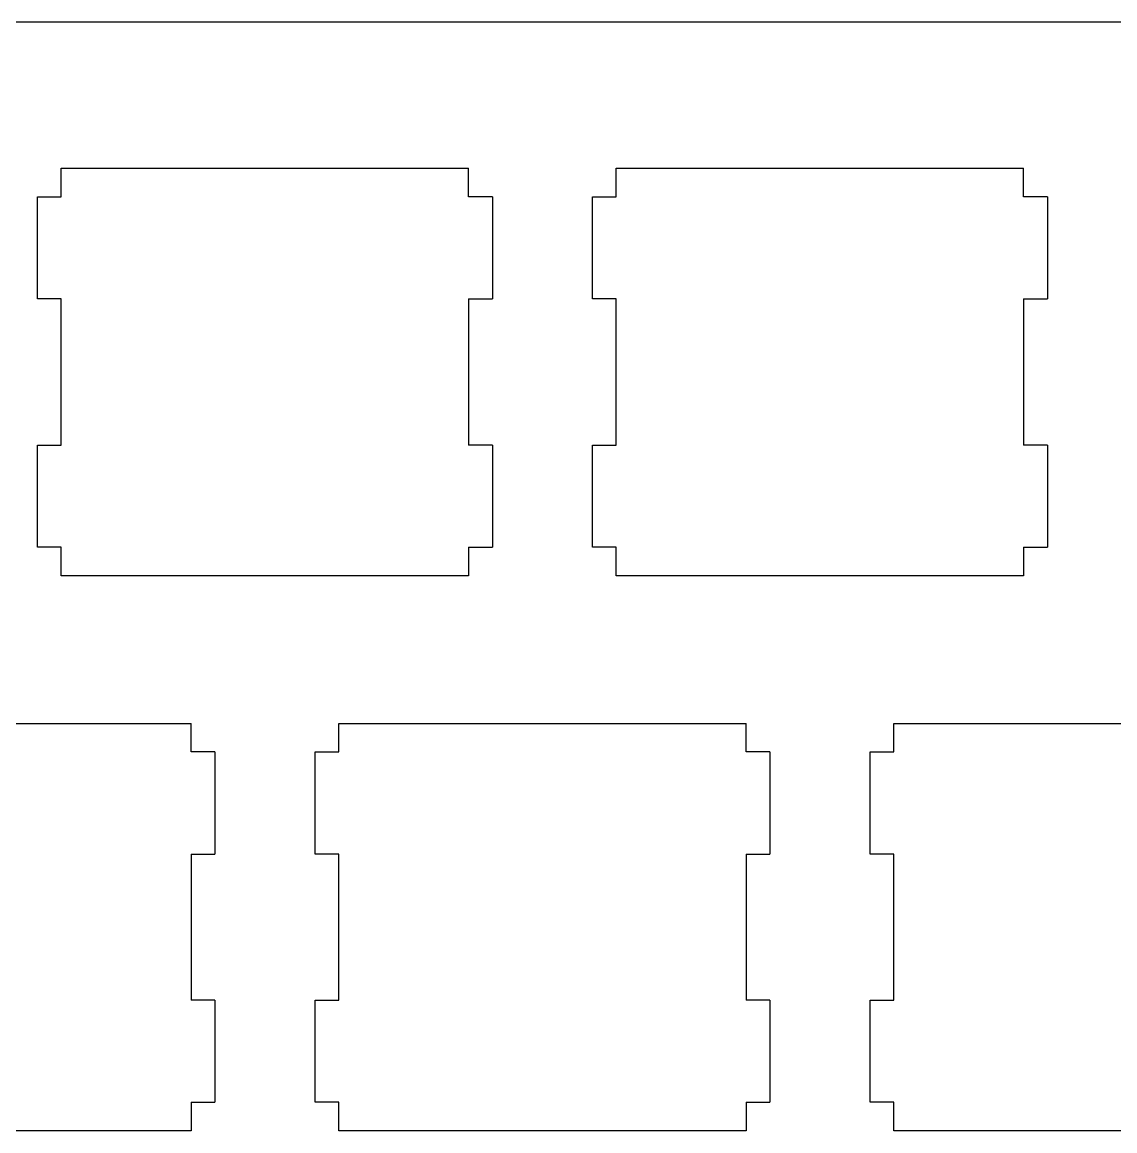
# Model space of a CAD drawing. Extents: x 14 to 304, y 9 to 109.
# Drawn here: x 74.79 to 112.19, y 71.37 to 109.31 of the extents above; entities that cross this region are included whole.
import ezdxf

# ---------------------------------------------------------------- set-up
doc = ezdxf.new("R2010")
doc.units = 0
doc.layers.add('LAYER_1', color=7, linetype='CONTINUOUS')

msp = doc.modelspace()

# ---------------------------------------------------------------- linework, layer by layer
at = {"layer": 'LAYER_1', "linetype": 'BYBLOCK'}
msp.add_line((300.07, 109.313), (39.626, 109.31), dxfattribs=at)
for points in [[(76.127, 104.313, 0), (76.197, 104.313, 0), (76.401, 104.313, 0), (76.726, 104.313, 0), (77.16, 104.313, 0), (77.69, 104.313, 0), (78.306, 104.313, 0), (78.994, 104.313, 0), (79.742, 104.313, 0), (80.539, 104.313, 0), (81.372, 104.313, 0), (82.23, 104.313, 0), (83.099, 104.313, 0), (83.969, 104.313, 0), (84.826, 104.313, 0), (85.659, 104.313, 0), (86.456, 104.313, 0), (87.205, 104.313, 0), (87.893, 104.313, 0), (88.508, 104.313, 0), (89.039, 104.313, 0), (89.473, 104.313, 0), (89.797, 104.313, 0), (90.001, 104.313, 0), (90.072, 104.313, 0)], [(76.127, 103.334, 0), (76.127, 103.339, 0), (76.127, 103.353, 0), (76.127, 103.376, 0), (76.127, 103.406, 0), (76.127, 103.444, 0), (76.127, 103.487, 0), (76.127, 103.535, 0), (76.127, 103.588, 0), (76.127, 103.644, 0), (76.127, 103.702, 0), (76.127, 103.762, 0), (76.127, 103.823, 0), (76.127, 103.884, 0), (76.127, 103.944, 0), (76.127, 104.003, 0), (76.127, 104.059, 0), (76.127, 104.111, 0), (76.127, 104.16, 0), (76.127, 104.203, 0), (76.127, 104.24, 0), (76.127, 104.271, 0), (76.127, 104.293, 0), (76.127, 104.308, 0), (76.127, 104.313, 0)], [(90.072, 103.334, 0), (90.072, 103.339, 0), (90.072, 103.353, 0), (90.072, 103.376, 0), (90.072, 103.406, 0), (90.072, 103.444, 0), (90.072, 103.487, 0), (90.072, 103.535, 0), (90.072, 103.588, 0), (90.072, 103.644, 0), (90.072, 103.702, 0), (90.072, 103.762, 0), (90.072, 103.823, 0), (90.072, 103.884, 0), (90.072, 103.944, 0), (90.072, 104.003, 0), (90.072, 104.059, 0), (90.072, 104.111, 0), (90.072, 104.16, 0), (90.072, 104.203, 0), (90.072, 104.24, 0), (90.072, 104.271, 0), (90.072, 104.293, 0), (90.072, 104.308, 0), (90.072, 104.313, 0)], [(95.127, 104.313, 0), (95.197, 104.313, 0), (95.401, 104.313, 0), (95.726, 104.313, 0), (96.16, 104.313, 0), (96.69, 104.313, 0), (97.306, 104.313, 0), (97.994, 104.313, 0), (98.742, 104.313, 0), (99.539, 104.313, 0), (100.372, 104.313, 0), (101.23, 104.313, 0), (102.099, 104.313, 0), (102.969, 104.313, 0), (103.826, 104.313, 0), (104.659, 104.313, 0), (105.456, 104.313, 0), (106.205, 104.313, 0), (106.893, 104.313, 0), (107.508, 104.313, 0), (108.039, 104.313, 0), (108.473, 104.313, 0), (108.797, 104.313, 0), (109.001, 104.313, 0), (109.072, 104.313, 0)], [(95.127, 103.334, 0), (95.127, 103.339, 0), (95.127, 103.353, 0), (95.127, 103.376, 0), (95.127, 103.406, 0), (95.127, 103.444, 0), (95.127, 103.487, 0), (95.127, 103.535, 0), (95.127, 103.588, 0), (95.127, 103.644, 0), (95.127, 103.702, 0), (95.127, 103.762, 0), (95.127, 103.823, 0), (95.127, 103.884, 0), (95.127, 103.944, 0), (95.127, 104.003, 0), (95.127, 104.059, 0), (95.127, 104.111, 0), (95.127, 104.16, 0), (95.127, 104.203, 0), (95.127, 104.24, 0), (95.127, 104.271, 0), (95.127, 104.293, 0), (95.127, 104.308, 0), (95.127, 104.313, 0)], [(109.072, 103.334, 0), (109.072, 103.339, 0), (109.072, 103.353, 0), (109.072, 103.376, 0), (109.072, 103.406, 0), (109.072, 103.444, 0), (109.072, 103.487, 0), (109.072, 103.535, 0), (109.072, 103.588, 0), (109.072, 103.644, 0), (109.072, 103.702, 0), (109.072, 103.762, 0), (109.072, 103.823, 0), (109.072, 103.884, 0), (109.072, 103.944, 0), (109.072, 104.003, 0), (109.072, 104.059, 0), (109.072, 104.111, 0), (109.072, 104.16, 0), (109.072, 104.203, 0), (109.072, 104.24, 0), (109.072, 104.271, 0), (109.072, 104.293, 0), (109.072, 104.308, 0), (109.072, 104.313, 0)], [(75.315, 99.84, 0), (75.315, 99.858, 0), (75.315, 99.909, 0), (75.315, 99.99, 0), (75.315, 100.099, 0), (75.315, 100.232, 0), (75.315, 100.386, 0), (75.315, 100.558, 0), (75.315, 100.746, 0), (75.315, 100.946, 0), (75.315, 101.154, 0), (75.315, 101.369, 0), (75.315, 101.587, 0), (75.315, 101.805, 0), (75.315, 102.02, 0), (75.315, 102.228, 0), (75.315, 102.428, 0), (75.315, 102.616, 0), (75.315, 102.788, 0), (75.315, 102.942, 0), (75.315, 103.075, 0), (75.315, 103.184, 0), (75.315, 103.265, 0), (75.315, 103.316, 0), (75.315, 103.334, 0)], [(75.315, 103.334, 0), (75.319, 103.334, 0), (75.331, 103.334, 0), (75.35, 103.334, 0), (75.375, 103.334, 0), (75.406, 103.334, 0), (75.442, 103.334, 0), (75.482, 103.334, 0), (75.526, 103.334, 0), (75.572, 103.334, 0), (75.62, 103.334, 0), (75.67, 103.334, 0), (75.721, 103.334, 0), (75.772, 103.334, 0), (75.821, 103.334, 0), (75.87, 103.334, 0), (75.916, 103.334, 0), (75.96, 103.334, 0), (76, 103.334, 0), (76.036, 103.334, 0), (76.067, 103.334, 0), (76.092, 103.334, 0), (76.111, 103.334, 0), (76.123, 103.334, 0), (76.127, 103.334, 0)], [(90.883, 103.334, 0), (90.879, 103.334, 0), (90.867, 103.334, 0), (90.848, 103.334, 0), (90.823, 103.334, 0), (90.792, 103.334, 0), (90.756, 103.334, 0), (90.716, 103.334, 0), (90.673, 103.334, 0), (90.626, 103.334, 0), (90.578, 103.334, 0), (90.528, 103.334, 0), (90.477, 103.334, 0), (90.427, 103.334, 0), (90.377, 103.334, 0), (90.328, 103.334, 0), (90.282, 103.334, 0), (90.239, 103.334, 0), (90.199, 103.334, 0), (90.163, 103.334, 0), (90.132, 103.334, 0), (90.107, 103.334, 0), (90.088, 103.334, 0), (90.076, 103.334, 0), (90.072, 103.334, 0)], [(90.883, 103.334, 0), (90.883, 103.316, 0), (90.883, 103.265, 0), (90.883, 103.184, 0), (90.883, 103.075, 0), (90.883, 102.942, 0), (90.883, 102.788, 0), (90.883, 102.616, 0), (90.883, 102.428, 0), (90.883, 102.228, 0), (90.883, 102.02, 0), (90.883, 101.805, 0), (90.883, 101.587, 0), (90.883, 101.369, 0), (90.883, 101.154, 0), (90.883, 100.946, 0), (90.883, 100.746, 0), (90.883, 100.558, 0), (90.883, 100.386, 0), (90.883, 100.232, 0), (90.883, 100.099, 0), (90.883, 99.99, 0), (90.883, 99.909, 0), (90.883, 99.858, 0), (90.883, 99.84, 0)], [(94.315, 99.84, 0), (94.315, 99.858, 0), (94.315, 99.909, 0), (94.315, 99.99, 0), (94.315, 100.099, 0), (94.315, 100.232, 0), (94.315, 100.386, 0), (94.315, 100.558, 0), (94.315, 100.746, 0), (94.315, 100.946, 0), (94.315, 101.154, 0), (94.315, 101.369, 0), (94.315, 101.587, 0), (94.315, 101.805, 0), (94.315, 102.02, 0), (94.315, 102.228, 0), (94.315, 102.428, 0), (94.315, 102.616, 0), (94.315, 102.788, 0), (94.315, 102.942, 0), (94.315, 103.075, 0), (94.315, 103.184, 0), (94.315, 103.265, 0), (94.315, 103.316, 0), (94.315, 103.334, 0)], [(94.315, 103.334, 0), (94.319, 103.334, 0), (94.331, 103.334, 0), (94.35, 103.334, 0), (94.375, 103.334, 0), (94.406, 103.334, 0), (94.442, 103.334, 0), (94.482, 103.334, 0), (94.526, 103.334, 0), (94.572, 103.334, 0), (94.62, 103.334, 0), (94.67, 103.334, 0), (94.721, 103.334, 0), (94.772, 103.334, 0), (94.821, 103.334, 0), (94.87, 103.334, 0), (94.916, 103.334, 0), (94.96, 103.334, 0), (95, 103.334, 0), (95.036, 103.334, 0), (95.067, 103.334, 0), (95.092, 103.334, 0), (95.111, 103.334, 0), (95.123, 103.334, 0), (95.127, 103.334, 0)], [(109.883, 103.334, 0), (109.879, 103.334, 0), (109.867, 103.334, 0), (109.848, 103.334, 0), (109.823, 103.334, 0), (109.792, 103.334, 0), (109.756, 103.334, 0), (109.716, 103.334, 0), (109.673, 103.334, 0), (109.626, 103.334, 0), (109.578, 103.334, 0), (109.528, 103.334, 0), (109.477, 103.334, 0), (109.427, 103.334, 0), (109.377, 103.334, 0), (109.328, 103.334, 0), (109.282, 103.334, 0), (109.239, 103.334, 0), (109.199, 103.334, 0), (109.163, 103.334, 0), (109.132, 103.334, 0), (109.107, 103.334, 0), (109.088, 103.334, 0), (109.076, 103.334, 0), (109.072, 103.334, 0)], [(109.883, 103.334, 0), (109.883, 103.316, 0), (109.883, 103.265, 0), (109.883, 103.184, 0), (109.883, 103.075, 0), (109.883, 102.942, 0), (109.883, 102.788, 0), (109.883, 102.616, 0), (109.883, 102.428, 0), (109.883, 102.228, 0), (109.883, 102.02, 0), (109.883, 101.805, 0), (109.883, 101.587, 0), (109.883, 101.369, 0), (109.883, 101.154, 0), (109.883, 100.946, 0), (109.883, 100.746, 0), (109.883, 100.558, 0), (109.883, 100.386, 0), (109.883, 100.232, 0), (109.883, 100.099, 0), (109.883, 99.99, 0), (109.883, 99.909, 0), (109.883, 99.858, 0), (109.883, 99.84, 0)], [(76.127, 99.84, 0), (76.123, 99.84, 0), (76.111, 99.84, 0), (76.092, 99.84, 0), (76.067, 99.84, 0), (76.036, 99.84, 0), (76, 99.84, 0), (75.96, 99.84, 0), (75.916, 99.84, 0), (75.87, 99.84, 0), (75.821, 99.84, 0), (75.772, 99.84, 0), (75.721, 99.84, 0), (75.67, 99.84, 0), (75.62, 99.84, 0), (75.572, 99.84, 0), (75.526, 99.84, 0), (75.482, 99.84, 0), (75.442, 99.84, 0), (75.406, 99.84, 0), (75.375, 99.84, 0), (75.35, 99.84, 0), (75.331, 99.84, 0), (75.319, 99.84, 0), (75.315, 99.84, 0)], [(76.127, 94.84, 0), (76.127, 94.865, 0), (76.127, 94.938, 0), (76.127, 95.055, 0), (76.127, 95.21, 0), (76.127, 95.401, 0), (76.127, 95.621, 0), (76.127, 95.868, 0), (76.127, 96.136, 0), (76.127, 96.422, 0), (76.127, 96.721, 0), (76.127, 97.028, 0), (76.127, 97.34, 0), (76.127, 97.652, 0), (76.127, 97.959, 0), (76.127, 98.258, 0), (76.127, 98.544, 0), (76.127, 98.812, 0), (76.127, 99.059, 0), (76.127, 99.279, 0), (76.127, 99.47, 0), (76.127, 99.625, 0), (76.127, 99.742, 0), (76.127, 99.815, 0), (76.127, 99.84, 0)], [(90.072, 99.84, 0), (90.072, 99.815, 0), (90.072, 99.742, 0), (90.072, 99.625, 0), (90.072, 99.47, 0), (90.072, 99.279, 0), (90.072, 99.059, 0), (90.072, 98.812, 0), (90.072, 98.544, 0), (90.072, 98.258, 0), (90.072, 97.959, 0), (90.072, 97.652, 0), (90.072, 97.34, 0), (90.072, 97.028, 0), (90.072, 96.721, 0), (90.072, 96.422, 0), (90.072, 96.136, 0), (90.072, 95.868, 0), (90.072, 95.621, 0), (90.072, 95.401, 0), (90.072, 95.21, 0), (90.072, 95.055, 0), (90.072, 94.938, 0), (90.072, 94.865, 0), (90.072, 94.84, 0)], [(90.072, 99.84, 0), (90.076, 99.84, 0), (90.088, 99.84, 0), (90.107, 99.84, 0), (90.132, 99.84, 0), (90.163, 99.84, 0), (90.199, 99.84, 0), (90.239, 99.84, 0), (90.282, 99.84, 0), (90.328, 99.84, 0), (90.377, 99.84, 0), (90.427, 99.84, 0), (90.477, 99.84, 0), (90.528, 99.84, 0), (90.578, 99.84, 0), (90.626, 99.84, 0), (90.673, 99.84, 0), (90.716, 99.84, 0), (90.756, 99.84, 0), (90.792, 99.84, 0), (90.823, 99.84, 0), (90.848, 99.84, 0), (90.867, 99.84, 0), (90.879, 99.84, 0), (90.883, 99.84, 0)], [(95.127, 99.84, 0), (95.123, 99.84, 0), (95.111, 99.84, 0), (95.092, 99.84, 0), (95.067, 99.84, 0), (95.036, 99.84, 0), (95, 99.84, 0), (94.96, 99.84, 0), (94.916, 99.84, 0), (94.87, 99.84, 0), (94.821, 99.84, 0), (94.772, 99.84, 0), (94.721, 99.84, 0), (94.67, 99.84, 0), (94.62, 99.84, 0), (94.572, 99.84, 0), (94.526, 99.84, 0), (94.482, 99.84, 0), (94.442, 99.84, 0), (94.406, 99.84, 0), (94.375, 99.84, 0), (94.35, 99.84, 0), (94.331, 99.84, 0), (94.319, 99.84, 0), (94.315, 99.84, 0)], [(95.127, 94.84, 0), (95.127, 94.865, 0), (95.127, 94.938, 0), (95.127, 95.055, 0), (95.127, 95.21, 0), (95.127, 95.401, 0), (95.127, 95.621, 0), (95.127, 95.868, 0), (95.127, 96.136, 0), (95.127, 96.422, 0), (95.127, 96.721, 0), (95.127, 97.028, 0), (95.127, 97.34, 0), (95.127, 97.652, 0), (95.127, 97.959, 0), (95.127, 98.258, 0), (95.127, 98.544, 0), (95.127, 98.812, 0), (95.127, 99.059, 0), (95.127, 99.279, 0), (95.127, 99.47, 0), (95.127, 99.625, 0), (95.127, 99.742, 0), (95.127, 99.815, 0), (95.127, 99.84, 0)], [(109.072, 99.84, 0), (109.072, 99.815, 0), (109.072, 99.742, 0), (109.072, 99.625, 0), (109.072, 99.47, 0), (109.072, 99.279, 0), (109.072, 99.059, 0), (109.072, 98.812, 0), (109.072, 98.544, 0), (109.072, 98.258, 0), (109.072, 97.959, 0), (109.072, 97.652, 0), (109.072, 97.34, 0), (109.072, 97.028, 0), (109.072, 96.721, 0), (109.072, 96.422, 0), (109.072, 96.136, 0), (109.072, 95.868, 0), (109.072, 95.621, 0), (109.072, 95.401, 0), (109.072, 95.21, 0), (109.072, 95.055, 0), (109.072, 94.938, 0), (109.072, 94.865, 0), (109.072, 94.84, 0)], [(109.072, 99.84, 0), (109.076, 99.84, 0), (109.088, 99.84, 0), (109.107, 99.84, 0), (109.132, 99.84, 0), (109.163, 99.84, 0), (109.199, 99.84, 0), (109.239, 99.84, 0), (109.282, 99.84, 0), (109.328, 99.84, 0), (109.377, 99.84, 0), (109.427, 99.84, 0), (109.477, 99.84, 0), (109.528, 99.84, 0), (109.578, 99.84, 0), (109.626, 99.84, 0), (109.673, 99.84, 0), (109.716, 99.84, 0), (109.756, 99.84, 0), (109.792, 99.84, 0), (109.823, 99.84, 0), (109.848, 99.84, 0), (109.867, 99.84, 0), (109.879, 99.84, 0), (109.883, 99.84, 0)], [(75.315, 91.346, 0), (75.315, 91.364, 0), (75.315, 91.415, 0), (75.315, 91.496, 0), (75.315, 91.605, 0), (75.315, 91.738, 0), (75.315, 91.892, 0), (75.315, 92.064, 0), (75.315, 92.252, 0), (75.315, 92.452, 0), (75.315, 92.66, 0), (75.315, 92.875, 0), (75.315, 93.093, 0), (75.315, 93.311, 0), (75.315, 93.526, 0), (75.315, 93.735, 0), (75.315, 93.934, 0), (75.315, 94.122, 0), (75.315, 94.294, 0), (75.315, 94.448, 0), (75.315, 94.581, 0), (75.315, 94.69, 0), (75.315, 94.771, 0), (75.315, 94.822, 0), (75.315, 94.84, 0)], [(75.315, 94.84, 0), (75.319, 94.84, 0), (75.331, 94.84, 0), (75.35, 94.84, 0), (75.375, 94.84, 0), (75.406, 94.84, 0), (75.442, 94.84, 0), (75.482, 94.84, 0), (75.526, 94.84, 0), (75.572, 94.84, 0), (75.62, 94.84, 0), (75.67, 94.84, 0), (75.721, 94.84, 0), (75.772, 94.84, 0), (75.821, 94.84, 0), (75.87, 94.84, 0), (75.916, 94.84, 0), (75.96, 94.84, 0), (76, 94.84, 0), (76.036, 94.84, 0), (76.067, 94.84, 0), (76.092, 94.84, 0), (76.111, 94.84, 0), (76.123, 94.84, 0), (76.127, 94.84, 0)], [(90.883, 94.84, 0), (90.879, 94.84, 0), (90.867, 94.84, 0), (90.848, 94.84, 0), (90.823, 94.84, 0), (90.792, 94.84, 0), (90.756, 94.84, 0), (90.716, 94.84, 0), (90.673, 94.84, 0), (90.626, 94.84, 0), (90.578, 94.84, 0), (90.528, 94.84, 0), (90.477, 94.84, 0), (90.427, 94.84, 0), (90.377, 94.84, 0), (90.328, 94.84, 0), (90.282, 94.84, 0), (90.239, 94.84, 0), (90.199, 94.84, 0), (90.163, 94.84, 0), (90.132, 94.84, 0), (90.107, 94.84, 0), (90.088, 94.84, 0), (90.076, 94.84, 0), (90.072, 94.84, 0)], [(90.883, 94.84, 0), (90.883, 94.822, 0), (90.883, 94.771, 0), (90.883, 94.69, 0), (90.883, 94.581, 0), (90.883, 94.448, 0), (90.883, 94.294, 0), (90.883, 94.122, 0), (90.883, 93.934, 0), (90.883, 93.735, 0), (90.883, 93.526, 0), (90.883, 93.311, 0), (90.883, 93.093, 0), (90.883, 92.875, 0), (90.883, 92.66, 0), (90.883, 92.452, 0), (90.883, 92.252, 0), (90.883, 92.064, 0), (90.883, 91.892, 0), (90.883, 91.738, 0), (90.883, 91.605, 0), (90.883, 91.496, 0), (90.883, 91.415, 0), (90.883, 91.364, 0), (90.883, 91.346, 0)], [(94.315, 91.346, 0), (94.315, 91.364, 0), (94.315, 91.415, 0), (94.315, 91.496, 0), (94.315, 91.605, 0), (94.315, 91.738, 0), (94.315, 91.892, 0), (94.315, 92.064, 0), (94.315, 92.252, 0), (94.315, 92.452, 0), (94.315, 92.66, 0), (94.315, 92.875, 0), (94.315, 93.093, 0), (94.315, 93.311, 0), (94.315, 93.526, 0), (94.315, 93.735, 0), (94.315, 93.934, 0), (94.315, 94.122, 0), (94.315, 94.294, 0), (94.315, 94.448, 0), (94.315, 94.581, 0), (94.315, 94.69, 0), (94.315, 94.771, 0), (94.315, 94.822, 0), (94.315, 94.84, 0)], [(94.315, 94.84, 0), (94.319, 94.84, 0), (94.331, 94.84, 0), (94.35, 94.84, 0), (94.375, 94.84, 0), (94.406, 94.84, 0), (94.442, 94.84, 0), (94.482, 94.84, 0), (94.526, 94.84, 0), (94.572, 94.84, 0), (94.62, 94.84, 0), (94.67, 94.84, 0), (94.721, 94.84, 0), (94.772, 94.84, 0), (94.821, 94.84, 0), (94.87, 94.84, 0), (94.916, 94.84, 0), (94.96, 94.84, 0), (95, 94.84, 0), (95.036, 94.84, 0), (95.067, 94.84, 0), (95.092, 94.84, 0), (95.111, 94.84, 0), (95.123, 94.84, 0), (95.127, 94.84, 0)], [(109.883, 94.84, 0), (109.879, 94.84, 0), (109.867, 94.84, 0), (109.848, 94.84, 0), (109.823, 94.84, 0), (109.792, 94.84, 0), (109.756, 94.84, 0), (109.716, 94.84, 0), (109.673, 94.84, 0), (109.626, 94.84, 0), (109.578, 94.84, 0), (109.528, 94.84, 0), (109.477, 94.84, 0), (109.427, 94.84, 0), (109.377, 94.84, 0), (109.328, 94.84, 0), (109.282, 94.84, 0), (109.239, 94.84, 0), (109.199, 94.84, 0), (109.163, 94.84, 0), (109.132, 94.84, 0), (109.107, 94.84, 0), (109.088, 94.84, 0), (109.076, 94.84, 0), (109.072, 94.84, 0)], [(109.883, 94.84, 0), (109.883, 94.822, 0), (109.883, 94.771, 0), (109.883, 94.69, 0), (109.883, 94.581, 0), (109.883, 94.448, 0), (109.883, 94.294, 0), (109.883, 94.122, 0), (109.883, 93.934, 0), (109.883, 93.735, 0), (109.883, 93.526, 0), (109.883, 93.311, 0), (109.883, 93.093, 0), (109.883, 92.875, 0), (109.883, 92.66, 0), (109.883, 92.452, 0), (109.883, 92.252, 0), (109.883, 92.064, 0), (109.883, 91.892, 0), (109.883, 91.738, 0), (109.883, 91.605, 0), (109.883, 91.496, 0), (109.883, 91.415, 0), (109.883, 91.364, 0), (109.883, 91.346, 0)], [(76.127, 91.346, 0), (76.123, 91.346, 0), (76.111, 91.346, 0), (76.092, 91.346, 0), (76.067, 91.346, 0), (76.036, 91.346, 0), (76, 91.346, 0), (75.96, 91.346, 0), (75.916, 91.346, 0), (75.87, 91.346, 0), (75.821, 91.346, 0), (75.772, 91.346, 0), (75.721, 91.346, 0), (75.67, 91.346, 0), (75.62, 91.346, 0), (75.572, 91.346, 0), (75.526, 91.346, 0), (75.482, 91.346, 0), (75.442, 91.346, 0), (75.406, 91.346, 0), (75.375, 91.346, 0), (75.35, 91.346, 0), (75.331, 91.346, 0), (75.319, 91.346, 0), (75.315, 91.346, 0)], [(76.127, 90.367, 0), (76.127, 90.372, 0), (76.127, 90.387, 0), (76.127, 90.409, 0), (76.127, 90.44, 0), (76.127, 90.477, 0), (76.127, 90.52, 0), (76.127, 90.569, 0), (76.127, 90.621, 0), (76.127, 90.677, 0), (76.127, 90.736, 0), (76.127, 90.796, 0), (76.127, 90.857, 0), (76.127, 90.918, 0), (76.127, 90.978, 0), (76.127, 91.036, 0), (76.127, 91.092, 0), (76.127, 91.145, 0), (76.127, 91.193, 0), (76.127, 91.236, 0), (76.127, 91.274, 0), (76.127, 91.304, 0), (76.127, 91.327, 0), (76.127, 91.341, 0), (76.127, 91.346, 0)], [(90.072, 91.346, 0), (90.076, 91.346, 0), (90.088, 91.346, 0), (90.107, 91.346, 0), (90.132, 91.346, 0), (90.163, 91.346, 0), (90.199, 91.346, 0), (90.239, 91.346, 0), (90.282, 91.346, 0), (90.328, 91.346, 0), (90.377, 91.346, 0), (90.427, 91.346, 0), (90.477, 91.346, 0), (90.528, 91.346, 0), (90.578, 91.346, 0), (90.626, 91.346, 0), (90.673, 91.346, 0), (90.716, 91.346, 0), (90.756, 91.346, 0), (90.792, 91.346, 0), (90.823, 91.346, 0), (90.848, 91.346, 0), (90.867, 91.346, 0), (90.879, 91.346, 0), (90.883, 91.346, 0)], [(90.072, 91.346, 0), (90.072, 91.341, 0), (90.072, 91.327, 0), (90.072, 91.304, 0), (90.072, 91.274, 0), (90.072, 91.236, 0), (90.072, 91.193, 0), (90.072, 91.145, 0), (90.072, 91.092, 0), (90.072, 91.036, 0), (90.072, 90.978, 0), (90.072, 90.918, 0), (90.072, 90.857, 0), (90.072, 90.796, 0), (90.072, 90.736, 0), (90.072, 90.677, 0), (90.072, 90.621, 0), (90.072, 90.569, 0), (90.072, 90.52, 0), (90.072, 90.477, 0), (90.072, 90.44, 0), (90.072, 90.409, 0), (90.072, 90.387, 0), (90.072, 90.372, 0), (90.072, 90.367, 0)], [(95.127, 91.346, 0), (95.123, 91.346, 0), (95.111, 91.346, 0), (95.092, 91.346, 0), (95.067, 91.346, 0), (95.036, 91.346, 0), (95, 91.346, 0), (94.96, 91.346, 0), (94.916, 91.346, 0), (94.87, 91.346, 0), (94.821, 91.346, 0), (94.772, 91.346, 0), (94.721, 91.346, 0), (94.67, 91.346, 0), (94.62, 91.346, 0), (94.572, 91.346, 0), (94.526, 91.346, 0), (94.482, 91.346, 0), (94.442, 91.346, 0), (94.406, 91.346, 0), (94.375, 91.346, 0), (94.35, 91.346, 0), (94.331, 91.346, 0), (94.319, 91.346, 0), (94.315, 91.346, 0)], [(95.127, 90.367, 0), (95.127, 90.372, 0), (95.127, 90.387, 0), (95.127, 90.409, 0), (95.127, 90.44, 0), (95.127, 90.477, 0), (95.127, 90.52, 0), (95.127, 90.569, 0), (95.127, 90.621, 0), (95.127, 90.677, 0), (95.127, 90.736, 0), (95.127, 90.796, 0), (95.127, 90.857, 0), (95.127, 90.918, 0), (95.127, 90.978, 0), (95.127, 91.036, 0), (95.127, 91.092, 0), (95.127, 91.145, 0), (95.127, 91.193, 0), (95.127, 91.236, 0), (95.127, 91.274, 0), (95.127, 91.304, 0), (95.127, 91.327, 0), (95.127, 91.341, 0), (95.127, 91.346, 0)], [(109.072, 91.346, 0), (109.076, 91.346, 0), (109.088, 91.346, 0), (109.107, 91.346, 0), (109.132, 91.346, 0), (109.163, 91.346, 0), (109.199, 91.346, 0), (109.239, 91.346, 0), (109.282, 91.346, 0), (109.328, 91.346, 0), (109.377, 91.346, 0), (109.427, 91.346, 0), (109.477, 91.346, 0), (109.528, 91.346, 0), (109.578, 91.346, 0), (109.626, 91.346, 0), (109.673, 91.346, 0), (109.716, 91.346, 0), (109.756, 91.346, 0), (109.792, 91.346, 0), (109.823, 91.346, 0), (109.848, 91.346, 0), (109.867, 91.346, 0), (109.879, 91.346, 0), (109.883, 91.346, 0)], [(109.072, 91.346, 0), (109.072, 91.341, 0), (109.072, 91.327, 0), (109.072, 91.304, 0), (109.072, 91.274, 0), (109.072, 91.236, 0), (109.072, 91.193, 0), (109.072, 91.145, 0), (109.072, 91.092, 0), (109.072, 91.036, 0), (109.072, 90.978, 0), (109.072, 90.918, 0), (109.072, 90.857, 0), (109.072, 90.796, 0), (109.072, 90.736, 0), (109.072, 90.677, 0), (109.072, 90.621, 0), (109.072, 90.569, 0), (109.072, 90.52, 0), (109.072, 90.477, 0), (109.072, 90.44, 0), (109.072, 90.409, 0), (109.072, 90.387, 0), (109.072, 90.372, 0), (109.072, 90.367, 0)], [(90.072, 90.367, 0), (90.001, 90.367, 0), (89.797, 90.367, 0), (89.473, 90.367, 0), (89.039, 90.367, 0), (88.508, 90.367, 0), (87.893, 90.367, 0), (87.205, 90.367, 0), (86.456, 90.367, 0), (85.659, 90.367, 0), (84.826, 90.367, 0), (83.969, 90.367, 0), (83.099, 90.367, 0), (82.23, 90.367, 0), (81.372, 90.367, 0), (80.539, 90.367, 0), (79.742, 90.367, 0), (78.994, 90.367, 0), (78.306, 90.367, 0), (77.69, 90.367, 0), (77.16, 90.367, 0), (76.726, 90.367, 0), (76.401, 90.367, 0), (76.197, 90.367, 0), (76.127, 90.367, 0)], [(109.072, 90.367, 0), (109.001, 90.367, 0), (108.797, 90.367, 0), (108.473, 90.367, 0), (108.039, 90.367, 0), (107.508, 90.367, 0), (106.893, 90.367, 0), (106.205, 90.367, 0), (105.456, 90.367, 0), (104.659, 90.367, 0), (103.826, 90.367, 0), (102.969, 90.367, 0), (102.099, 90.367, 0), (101.23, 90.367, 0), (100.372, 90.367, 0), (99.539, 90.367, 0), (98.742, 90.367, 0), (97.994, 90.367, 0), (97.306, 90.367, 0), (96.69, 90.367, 0), (96.16, 90.367, 0), (95.726, 90.367, 0), (95.401, 90.367, 0), (95.197, 90.367, 0), (95.127, 90.367, 0)], [(74.469, 85.313, 0), (75.326, 85.313, 0), (76.159, 85.313, 0), (76.956, 85.313, 0), (77.705, 85.313, 0), (78.393, 85.313, 0), (79.008, 85.313, 0), (79.539, 85.313, 0), (79.973, 85.313, 0), (80.297, 85.313, 0), (80.501, 85.313, 0), (80.572, 85.313, 0)], [(80.572, 84.334, 0), (80.572, 84.339, 0), (80.572, 84.353, 0), (80.572, 84.376, 0), (80.572, 84.406, 0), (80.572, 84.444, 0), (80.572, 84.487, 0), (80.572, 84.535, 0), (80.572, 84.588, 0), (80.572, 84.644, 0), (80.572, 84.702, 0), (80.572, 84.762, 0), (80.572, 84.823, 0), (80.572, 84.884, 0), (80.572, 84.944, 0), (80.572, 85.003, 0), (80.572, 85.059, 0), (80.572, 85.111, 0), (80.572, 85.16, 0), (80.572, 85.203, 0), (80.572, 85.24, 0), (80.572, 85.271, 0), (80.572, 85.293, 0), (80.572, 85.308, 0), (80.572, 85.313, 0)], [(85.627, 85.313, 0), (85.697, 85.313, 0), (85.901, 85.313, 0), (86.226, 85.313, 0), (86.66, 85.313, 0), (87.19, 85.313, 0), (87.806, 85.313, 0), (88.494, 85.313, 0), (89.242, 85.313, 0), (90.039, 85.313, 0), (90.872, 85.313, 0), (91.73, 85.313, 0), (92.599, 85.313, 0), (93.469, 85.313, 0), (94.326, 85.313, 0), (95.159, 85.313, 0), (95.956, 85.313, 0), (96.705, 85.313, 0), (97.393, 85.313, 0), (98.008, 85.313, 0), (98.539, 85.313, 0), (98.973, 85.313, 0), (99.297, 85.313, 0), (99.501, 85.313, 0), (99.572, 85.313, 0)], [(85.627, 84.334, 0), (85.627, 84.339, 0), (85.627, 84.353, 0), (85.627, 84.376, 0), (85.627, 84.406, 0), (85.627, 84.444, 0), (85.627, 84.487, 0), (85.627, 84.535, 0), (85.627, 84.588, 0), (85.627, 84.644, 0), (85.627, 84.702, 0), (85.627, 84.762, 0), (85.627, 84.823, 0), (85.627, 84.884, 0), (85.627, 84.944, 0), (85.627, 85.003, 0), (85.627, 85.059, 0), (85.627, 85.111, 0), (85.627, 85.16, 0), (85.627, 85.203, 0), (85.627, 85.24, 0), (85.627, 85.271, 0), (85.627, 85.293, 0), (85.627, 85.308, 0), (85.627, 85.313, 0)], [(99.572, 84.334, 0), (99.572, 84.339, 0), (99.572, 84.353, 0), (99.572, 84.376, 0), (99.572, 84.406, 0), (99.572, 84.444, 0), (99.572, 84.487, 0), (99.572, 84.535, 0), (99.572, 84.588, 0), (99.572, 84.644, 0), (99.572, 84.702, 0), (99.572, 84.762, 0), (99.572, 84.823, 0), (99.572, 84.884, 0), (99.572, 84.944, 0), (99.572, 85.003, 0), (99.572, 85.059, 0), (99.572, 85.111, 0), (99.572, 85.16, 0), (99.572, 85.203, 0), (99.572, 85.24, 0), (99.572, 85.271, 0), (99.572, 85.293, 0), (99.572, 85.308, 0), (99.572, 85.313, 0)], [(104.627, 85.313, 0), (104.697, 85.313, 0), (104.901, 85.313, 0), (105.226, 85.313, 0), (105.66, 85.313, 0), (106.19, 85.313, 0), (106.806, 85.313, 0), (107.494, 85.313, 0), (108.242, 85.313, 0), (109.039, 85.313, 0), (109.872, 85.313, 0), (110.73, 85.313, 0), (111.599, 85.313, 0), (112.469, 85.313, 0)], [(104.627, 84.334, 0), (104.627, 84.339, 0), (104.627, 84.353, 0), (104.627, 84.376, 0), (104.627, 84.406, 0), (104.627, 84.444, 0), (104.627, 84.487, 0), (104.627, 84.535, 0), (104.627, 84.588, 0), (104.627, 84.644, 0), (104.627, 84.702, 0), (104.627, 84.762, 0), (104.627, 84.823, 0), (104.627, 84.884, 0), (104.627, 84.944, 0), (104.627, 85.003, 0), (104.627, 85.059, 0), (104.627, 85.111, 0), (104.627, 85.16, 0), (104.627, 85.203, 0), (104.627, 85.24, 0), (104.627, 85.271, 0), (104.627, 85.293, 0), (104.627, 85.308, 0), (104.627, 85.313, 0)], [(81.383, 84.334, 0), (81.379, 84.334, 0), (81.367, 84.334, 0), (81.348, 84.334, 0), (81.323, 84.334, 0), (81.292, 84.334, 0), (81.256, 84.334, 0), (81.216, 84.334, 0), (81.173, 84.334, 0), (81.126, 84.334, 0), (81.078, 84.334, 0), (81.028, 84.334, 0), (80.977, 84.334, 0), (80.927, 84.334, 0), (80.877, 84.334, 0), (80.828, 84.334, 0), (80.782, 84.334, 0), (80.739, 84.334, 0), (80.699, 84.334, 0), (80.663, 84.334, 0), (80.632, 84.334, 0), (80.607, 84.334, 0), (80.588, 84.334, 0), (80.576, 84.334, 0), (80.572, 84.334, 0)], [(81.383, 84.334, 0), (81.383, 84.316, 0), (81.383, 84.265, 0), (81.383, 84.184, 0), (81.383, 84.075, 0), (81.383, 83.942, 0), (81.383, 83.788, 0), (81.383, 83.616, 0), (81.383, 83.428, 0), (81.383, 83.228, 0), (81.383, 83.02, 0), (81.383, 82.805, 0), (81.383, 82.587, 0), (81.383, 82.369, 0), (81.383, 82.154, 0), (81.383, 81.946, 0), (81.383, 81.746, 0), (81.383, 81.558, 0), (81.383, 81.386, 0), (81.383, 81.232, 0), (81.383, 81.099, 0), (81.383, 80.99, 0), (81.383, 80.909, 0), (81.383, 80.858, 0), (81.383, 80.84, 0)], [(84.815, 80.84, 0), (84.815, 80.858, 0), (84.815, 80.909, 0), (84.815, 80.99, 0), (84.815, 81.099, 0), (84.815, 81.232, 0), (84.815, 81.386, 0), (84.815, 81.558, 0), (84.815, 81.746, 0), (84.815, 81.946, 0), (84.815, 82.154, 0), (84.815, 82.369, 0), (84.815, 82.587, 0), (84.815, 82.805, 0), (84.815, 83.02, 0), (84.815, 83.228, 0), (84.815, 83.428, 0), (84.815, 83.616, 0), (84.815, 83.788, 0), (84.815, 83.942, 0), (84.815, 84.075, 0), (84.815, 84.184, 0), (84.815, 84.265, 0), (84.815, 84.316, 0), (84.815, 84.334, 0)], [(84.815, 84.334, 0), (84.819, 84.334, 0), (84.831, 84.334, 0), (84.85, 84.334, 0), (84.875, 84.334, 0), (84.906, 84.334, 0), (84.942, 84.334, 0), (84.982, 84.334, 0), (85.026, 84.334, 0), (85.072, 84.334, 0), (85.12, 84.334, 0), (85.17, 84.334, 0), (85.221, 84.334, 0), (85.272, 84.334, 0), (85.321, 84.334, 0), (85.37, 84.334, 0), (85.416, 84.334, 0), (85.46, 84.334, 0), (85.5, 84.334, 0), (85.536, 84.334, 0), (85.567, 84.334, 0), (85.592, 84.334, 0), (85.611, 84.334, 0), (85.623, 84.334, 0), (85.627, 84.334, 0)], [(100.383, 84.334, 0), (100.379, 84.334, 0), (100.367, 84.334, 0), (100.348, 84.334, 0), (100.323, 84.334, 0), (100.292, 84.334, 0), (100.256, 84.334, 0), (100.216, 84.334, 0), (100.173, 84.334, 0), (100.126, 84.334, 0), (100.078, 84.334, 0), (100.028, 84.334, 0), (99.977, 84.334, 0), (99.927, 84.334, 0), (99.877, 84.334, 0), (99.828, 84.334, 0), (99.782, 84.334, 0), (99.739, 84.334, 0), (99.699, 84.334, 0), (99.663, 84.334, 0), (99.632, 84.334, 0), (99.607, 84.334, 0), (99.588, 84.334, 0), (99.576, 84.334, 0), (99.572, 84.334, 0)], [(100.383, 84.334, 0), (100.383, 84.316, 0), (100.383, 84.265, 0), (100.383, 84.184, 0), (100.383, 84.075, 0), (100.383, 83.942, 0), (100.383, 83.788, 0), (100.383, 83.616, 0), (100.383, 83.428, 0), (100.383, 83.228, 0), (100.383, 83.02, 0), (100.383, 82.805, 0), (100.383, 82.587, 0), (100.383, 82.369, 0), (100.383, 82.154, 0), (100.383, 81.946, 0), (100.383, 81.746, 0), (100.383, 81.558, 0), (100.383, 81.386, 0), (100.383, 81.232, 0), (100.383, 81.099, 0), (100.383, 80.99, 0), (100.383, 80.909, 0), (100.383, 80.858, 0), (100.383, 80.84, 0)], [(103.815, 80.84, 0), (103.815, 80.858, 0), (103.815, 80.909, 0), (103.815, 80.99, 0), (103.815, 81.099, 0), (103.815, 81.232, 0), (103.815, 81.386, 0), (103.815, 81.558, 0), (103.815, 81.746, 0), (103.815, 81.946, 0), (103.815, 82.154, 0), (103.815, 82.369, 0), (103.815, 82.587, 0), (103.815, 82.805, 0), (103.815, 83.02, 0), (103.815, 83.228, 0), (103.815, 83.428, 0), (103.815, 83.616, 0), (103.815, 83.788, 0), (103.815, 83.942, 0), (103.815, 84.075, 0), (103.815, 84.184, 0), (103.815, 84.265, 0), (103.815, 84.316, 0), (103.815, 84.334, 0)], [(103.815, 84.334, 0), (103.819, 84.334, 0), (103.831, 84.334, 0), (103.85, 84.334, 0), (103.875, 84.334, 0), (103.906, 84.334, 0), (103.942, 84.334, 0), (103.982, 84.334, 0), (104.026, 84.334, 0), (104.072, 84.334, 0), (104.12, 84.334, 0), (104.17, 84.334, 0), (104.221, 84.334, 0), (104.272, 84.334, 0), (104.321, 84.334, 0), (104.37, 84.334, 0), (104.416, 84.334, 0), (104.46, 84.334, 0), (104.5, 84.334, 0), (104.536, 84.334, 0), (104.567, 84.334, 0), (104.592, 84.334, 0), (104.611, 84.334, 0), (104.623, 84.334, 0), (104.627, 84.334, 0)], [(80.572, 80.84, 0), (80.572, 80.815, 0), (80.572, 80.742, 0), (80.572, 80.625, 0), (80.572, 80.47, 0), (80.572, 80.279, 0), (80.572, 80.059, 0), (80.572, 79.812, 0), (80.572, 79.544, 0), (80.572, 79.258, 0), (80.572, 78.959, 0), (80.572, 78.652, 0), (80.572, 78.34, 0), (80.572, 78.028, 0), (80.572, 77.721, 0), (80.572, 77.422, 0), (80.572, 77.136, 0), (80.572, 76.868, 0), (80.572, 76.621, 0), (80.572, 76.401, 0), (80.572, 76.21, 0), (80.572, 76.055, 0), (80.572, 75.938, 0), (80.572, 75.865, 0), (80.572, 75.84, 0)], [(80.572, 80.84, 0), (80.576, 80.84, 0), (80.588, 80.84, 0), (80.607, 80.84, 0), (80.632, 80.84, 0), (80.663, 80.84, 0), (80.699, 80.84, 0), (80.739, 80.84, 0), (80.782, 80.84, 0), (80.828, 80.84, 0), (80.877, 80.84, 0), (80.927, 80.84, 0), (80.977, 80.84, 0), (81.028, 80.84, 0), (81.078, 80.84, 0), (81.126, 80.84, 0), (81.173, 80.84, 0), (81.216, 80.84, 0), (81.256, 80.84, 0), (81.292, 80.84, 0), (81.323, 80.84, 0), (81.348, 80.84, 0), (81.367, 80.84, 0), (81.379, 80.84, 0), (81.383, 80.84, 0)], [(85.627, 80.84, 0), (85.623, 80.84, 0), (85.611, 80.84, 0), (85.592, 80.84, 0), (85.567, 80.84, 0), (85.536, 80.84, 0), (85.5, 80.84, 0), (85.46, 80.84, 0), (85.416, 80.84, 0), (85.37, 80.84, 0), (85.321, 80.84, 0), (85.272, 80.84, 0), (85.221, 80.84, 0), (85.17, 80.84, 0), (85.12, 80.84, 0), (85.072, 80.84, 0), (85.026, 80.84, 0), (84.982, 80.84, 0), (84.942, 80.84, 0), (84.906, 80.84, 0), (84.875, 80.84, 0), (84.85, 80.84, 0), (84.831, 80.84, 0), (84.819, 80.84, 0), (84.815, 80.84, 0)], [(85.627, 75.84, 0), (85.627, 75.865, 0), (85.627, 75.938, 0), (85.627, 76.055, 0), (85.627, 76.21, 0), (85.627, 76.401, 0), (85.627, 76.621, 0), (85.627, 76.868, 0), (85.627, 77.136, 0), (85.627, 77.422, 0), (85.627, 77.721, 0), (85.627, 78.028, 0), (85.627, 78.34, 0), (85.627, 78.652, 0), (85.627, 78.959, 0), (85.627, 79.258, 0), (85.627, 79.544, 0), (85.627, 79.812, 0), (85.627, 80.059, 0), (85.627, 80.279, 0), (85.627, 80.47, 0), (85.627, 80.625, 0), (85.627, 80.742, 0), (85.627, 80.815, 0), (85.627, 80.84, 0)], [(99.572, 80.84, 0), (99.572, 80.815, 0), (99.572, 80.742, 0), (99.572, 80.625, 0), (99.572, 80.47, 0), (99.572, 80.279, 0), (99.572, 80.059, 0), (99.572, 79.812, 0), (99.572, 79.544, 0), (99.572, 79.258, 0), (99.572, 78.959, 0), (99.572, 78.652, 0), (99.572, 78.34, 0), (99.572, 78.028, 0), (99.572, 77.721, 0), (99.572, 77.422, 0), (99.572, 77.136, 0), (99.572, 76.868, 0), (99.572, 76.621, 0), (99.572, 76.401, 0), (99.572, 76.21, 0), (99.572, 76.055, 0), (99.572, 75.938, 0), (99.572, 75.865, 0), (99.572, 75.84, 0)], [(99.572, 80.84, 0), (99.576, 80.84, 0), (99.588, 80.84, 0), (99.607, 80.84, 0), (99.632, 80.84, 0), (99.663, 80.84, 0), (99.699, 80.84, 0), (99.739, 80.84, 0), (99.782, 80.84, 0), (99.828, 80.84, 0), (99.877, 80.84, 0), (99.927, 80.84, 0), (99.977, 80.84, 0), (100.028, 80.84, 0), (100.078, 80.84, 0), (100.126, 80.84, 0), (100.173, 80.84, 0), (100.216, 80.84, 0), (100.256, 80.84, 0), (100.292, 80.84, 0), (100.323, 80.84, 0), (100.348, 80.84, 0), (100.367, 80.84, 0), (100.379, 80.84, 0), (100.383, 80.84, 0)], [(104.627, 80.84, 0), (104.623, 80.84, 0), (104.611, 80.84, 0), (104.592, 80.84, 0), (104.567, 80.84, 0), (104.536, 80.84, 0), (104.5, 80.84, 0), (104.46, 80.84, 0), (104.416, 80.84, 0), (104.37, 80.84, 0), (104.321, 80.84, 0), (104.272, 80.84, 0), (104.221, 80.84, 0), (104.17, 80.84, 0), (104.12, 80.84, 0), (104.072, 80.84, 0), (104.026, 80.84, 0), (103.982, 80.84, 0), (103.942, 80.84, 0), (103.906, 80.84, 0), (103.875, 80.84, 0), (103.85, 80.84, 0), (103.831, 80.84, 0), (103.819, 80.84, 0), (103.815, 80.84, 0)], [(104.627, 75.84, 0), (104.627, 75.865, 0), (104.627, 75.938, 0), (104.627, 76.055, 0), (104.627, 76.21, 0), (104.627, 76.401, 0), (104.627, 76.621, 0), (104.627, 76.868, 0), (104.627, 77.136, 0), (104.627, 77.422, 0), (104.627, 77.721, 0), (104.627, 78.028, 0), (104.627, 78.34, 0), (104.627, 78.652, 0), (104.627, 78.959, 0), (104.627, 79.258, 0), (104.627, 79.544, 0), (104.627, 79.812, 0), (104.627, 80.059, 0), (104.627, 80.279, 0), (104.627, 80.47, 0), (104.627, 80.625, 0), (104.627, 80.742, 0), (104.627, 80.815, 0), (104.627, 80.84, 0)], [(81.383, 75.84, 0), (81.379, 75.84, 0), (81.367, 75.84, 0), (81.348, 75.84, 0), (81.323, 75.84, 0), (81.292, 75.84, 0), (81.256, 75.84, 0), (81.216, 75.84, 0), (81.173, 75.84, 0), (81.126, 75.84, 0), (81.078, 75.84, 0), (81.028, 75.84, 0), (80.977, 75.84, 0), (80.927, 75.84, 0), (80.877, 75.84, 0), (80.828, 75.84, 0), (80.782, 75.84, 0), (80.739, 75.84, 0), (80.699, 75.84, 0), (80.663, 75.84, 0), (80.632, 75.84, 0), (80.607, 75.84, 0), (80.588, 75.84, 0), (80.576, 75.84, 0), (80.572, 75.84, 0)], [(81.383, 75.84, 0), (81.383, 75.822, 0), (81.383, 75.771, 0), (81.383, 75.69, 0), (81.383, 75.581, 0), (81.383, 75.448, 0), (81.383, 75.294, 0), (81.383, 75.122, 0), (81.383, 74.934, 0), (81.383, 74.735, 0), (81.383, 74.526, 0), (81.383, 74.311, 0), (81.383, 74.093, 0), (81.383, 73.875, 0), (81.383, 73.66, 0), (81.383, 73.452, 0), (81.383, 73.252, 0), (81.383, 73.064, 0), (81.383, 72.892, 0), (81.383, 72.738, 0), (81.383, 72.605, 0), (81.383, 72.496, 0), (81.383, 72.415, 0), (81.383, 72.364, 0), (81.383, 72.346, 0)], [(84.815, 72.346, 0), (84.815, 72.364, 0), (84.815, 72.415, 0), (84.815, 72.496, 0), (84.815, 72.605, 0), (84.815, 72.738, 0), (84.815, 72.892, 0), (84.815, 73.064, 0), (84.815, 73.252, 0), (84.815, 73.452, 0), (84.815, 73.66, 0), (84.815, 73.875, 0), (84.815, 74.093, 0), (84.815, 74.311, 0), (84.815, 74.526, 0), (84.815, 74.735, 0), (84.815, 74.934, 0), (84.815, 75.122, 0), (84.815, 75.294, 0), (84.815, 75.448, 0), (84.815, 75.581, 0), (84.815, 75.69, 0), (84.815, 75.771, 0), (84.815, 75.822, 0), (84.815, 75.84, 0)], [(84.815, 75.84, 0), (84.819, 75.84, 0), (84.831, 75.84, 0), (84.85, 75.84, 0), (84.875, 75.84, 0), (84.906, 75.84, 0), (84.942, 75.84, 0), (84.982, 75.84, 0), (85.026, 75.84, 0), (85.072, 75.84, 0), (85.12, 75.84, 0), (85.17, 75.84, 0), (85.221, 75.84, 0), (85.272, 75.84, 0), (85.321, 75.84, 0), (85.37, 75.84, 0), (85.416, 75.84, 0), (85.46, 75.84, 0), (85.5, 75.84, 0), (85.536, 75.84, 0), (85.567, 75.84, 0), (85.592, 75.84, 0), (85.611, 75.84, 0), (85.623, 75.84, 0), (85.627, 75.84, 0)], [(100.383, 75.84, 0), (100.379, 75.84, 0), (100.367, 75.84, 0), (100.348, 75.84, 0), (100.323, 75.84, 0), (100.292, 75.84, 0), (100.256, 75.84, 0), (100.216, 75.84, 0), (100.173, 75.84, 0), (100.126, 75.84, 0), (100.078, 75.84, 0), (100.028, 75.84, 0), (99.977, 75.84, 0), (99.927, 75.84, 0), (99.877, 75.84, 0), (99.828, 75.84, 0), (99.782, 75.84, 0), (99.739, 75.84, 0), (99.699, 75.84, 0), (99.663, 75.84, 0), (99.632, 75.84, 0), (99.607, 75.84, 0), (99.588, 75.84, 0), (99.576, 75.84, 0), (99.572, 75.84, 0)], [(100.383, 75.84, 0), (100.383, 75.822, 0), (100.383, 75.771, 0), (100.383, 75.69, 0), (100.383, 75.581, 0), (100.383, 75.448, 0), (100.383, 75.294, 0), (100.383, 75.122, 0), (100.383, 74.934, 0), (100.383, 74.735, 0), (100.383, 74.526, 0), (100.383, 74.311, 0), (100.383, 74.093, 0), (100.383, 73.875, 0), (100.383, 73.66, 0), (100.383, 73.452, 0), (100.383, 73.252, 0), (100.383, 73.064, 0), (100.383, 72.892, 0), (100.383, 72.738, 0), (100.383, 72.605, 0), (100.383, 72.496, 0), (100.383, 72.415, 0), (100.383, 72.364, 0), (100.383, 72.346, 0)], [(103.815, 72.346, 0), (103.815, 72.364, 0), (103.815, 72.415, 0), (103.815, 72.496, 0), (103.815, 72.605, 0), (103.815, 72.738, 0), (103.815, 72.892, 0), (103.815, 73.064, 0), (103.815, 73.252, 0), (103.815, 73.452, 0), (103.815, 73.66, 0), (103.815, 73.875, 0), (103.815, 74.093, 0), (103.815, 74.311, 0), (103.815, 74.526, 0), (103.815, 74.735, 0), (103.815, 74.934, 0), (103.815, 75.122, 0), (103.815, 75.294, 0), (103.815, 75.448, 0), (103.815, 75.581, 0), (103.815, 75.69, 0), (103.815, 75.771, 0), (103.815, 75.822, 0), (103.815, 75.84, 0)], [(103.815, 75.84, 0), (103.819, 75.84, 0), (103.831, 75.84, 0), (103.85, 75.84, 0), (103.875, 75.84, 0), (103.906, 75.84, 0), (103.942, 75.84, 0), (103.982, 75.84, 0), (104.026, 75.84, 0), (104.072, 75.84, 0), (104.12, 75.84, 0), (104.17, 75.84, 0), (104.221, 75.84, 0), (104.272, 75.84, 0), (104.321, 75.84, 0), (104.37, 75.84, 0), (104.416, 75.84, 0), (104.46, 75.84, 0), (104.5, 75.84, 0), (104.536, 75.84, 0), (104.567, 75.84, 0), (104.592, 75.84, 0), (104.611, 75.84, 0), (104.623, 75.84, 0), (104.627, 75.84, 0)], [(80.572, 72.346, 0), (80.576, 72.346, 0), (80.588, 72.346, 0), (80.607, 72.346, 0), (80.632, 72.346, 0), (80.663, 72.346, 0), (80.699, 72.346, 0), (80.739, 72.346, 0), (80.782, 72.346, 0), (80.828, 72.346, 0), (80.877, 72.346, 0), (80.927, 72.346, 0), (80.977, 72.346, 0), (81.028, 72.346, 0), (81.078, 72.346, 0), (81.126, 72.346, 0), (81.173, 72.346, 0), (81.216, 72.346, 0), (81.256, 72.346, 0), (81.292, 72.346, 0), (81.323, 72.346, 0), (81.348, 72.346, 0), (81.367, 72.346, 0), (81.379, 72.346, 0), (81.383, 72.346, 0)], [(80.572, 72.346, 0), (80.572, 72.341, 0), (80.572, 72.327, 0), (80.572, 72.304, 0), (80.572, 72.274, 0), (80.572, 72.236, 0), (80.572, 72.193, 0), (80.572, 72.145, 0), (80.572, 72.092, 0), (80.572, 72.036, 0), (80.572, 71.978, 0), (80.572, 71.918, 0), (80.572, 71.857, 0), (80.572, 71.796, 0), (80.572, 71.736, 0), (80.572, 71.677, 0), (80.572, 71.621, 0), (80.572, 71.569, 0), (80.572, 71.52, 0), (80.572, 71.477, 0), (80.572, 71.44, 0), (80.572, 71.409, 0), (80.572, 71.387, 0), (80.572, 71.372, 0), (80.572, 71.367, 0)], [(85.627, 72.346, 0), (85.623, 72.346, 0), (85.611, 72.346, 0), (85.592, 72.346, 0), (85.567, 72.346, 0), (85.536, 72.346, 0), (85.5, 72.346, 0), (85.46, 72.346, 0), (85.416, 72.346, 0), (85.37, 72.346, 0), (85.321, 72.346, 0), (85.272, 72.346, 0), (85.221, 72.346, 0), (85.17, 72.346, 0), (85.12, 72.346, 0), (85.072, 72.346, 0), (85.026, 72.346, 0), (84.982, 72.346, 0), (84.942, 72.346, 0), (84.906, 72.346, 0), (84.875, 72.346, 0), (84.85, 72.346, 0), (84.831, 72.346, 0), (84.819, 72.346, 0), (84.815, 72.346, 0)], [(85.627, 71.367, 0), (85.627, 71.372, 0), (85.627, 71.387, 0), (85.627, 71.409, 0), (85.627, 71.44, 0), (85.627, 71.477, 0), (85.627, 71.52, 0), (85.627, 71.569, 0), (85.627, 71.621, 0), (85.627, 71.677, 0), (85.627, 71.736, 0), (85.627, 71.796, 0), (85.627, 71.857, 0), (85.627, 71.918, 0), (85.627, 71.978, 0), (85.627, 72.036, 0), (85.627, 72.092, 0), (85.627, 72.145, 0), (85.627, 72.193, 0), (85.627, 72.236, 0), (85.627, 72.274, 0), (85.627, 72.304, 0), (85.627, 72.327, 0), (85.627, 72.341, 0), (85.627, 72.346, 0)], [(99.572, 72.346, 0), (99.576, 72.346, 0), (99.588, 72.346, 0), (99.607, 72.346, 0), (99.632, 72.346, 0), (99.663, 72.346, 0), (99.699, 72.346, 0), (99.739, 72.346, 0), (99.782, 72.346, 0), (99.828, 72.346, 0), (99.877, 72.346, 0), (99.927, 72.346, 0), (99.977, 72.346, 0), (100.028, 72.346, 0), (100.078, 72.346, 0), (100.126, 72.346, 0), (100.173, 72.346, 0), (100.216, 72.346, 0), (100.256, 72.346, 0), (100.292, 72.346, 0), (100.323, 72.346, 0), (100.348, 72.346, 0), (100.367, 72.346, 0), (100.379, 72.346, 0), (100.383, 72.346, 0)], [(99.572, 72.346, 0), (99.572, 72.341, 0), (99.572, 72.327, 0), (99.572, 72.304, 0), (99.572, 72.274, 0), (99.572, 72.236, 0), (99.572, 72.193, 0), (99.572, 72.145, 0), (99.572, 72.092, 0), (99.572, 72.036, 0), (99.572, 71.978, 0), (99.572, 71.918, 0), (99.572, 71.857, 0), (99.572, 71.796, 0), (99.572, 71.736, 0), (99.572, 71.677, 0), (99.572, 71.621, 0), (99.572, 71.569, 0), (99.572, 71.52, 0), (99.572, 71.477, 0), (99.572, 71.44, 0), (99.572, 71.409, 0), (99.572, 71.387, 0), (99.572, 71.372, 0), (99.572, 71.367, 0)], [(104.627, 72.346, 0), (104.623, 72.346, 0), (104.611, 72.346, 0), (104.592, 72.346, 0), (104.567, 72.346, 0), (104.536, 72.346, 0), (104.5, 72.346, 0), (104.46, 72.346, 0), (104.416, 72.346, 0), (104.37, 72.346, 0), (104.321, 72.346, 0), (104.272, 72.346, 0), (104.221, 72.346, 0), (104.17, 72.346, 0), (104.12, 72.346, 0), (104.072, 72.346, 0), (104.026, 72.346, 0), (103.982, 72.346, 0), (103.942, 72.346, 0), (103.906, 72.346, 0), (103.875, 72.346, 0), (103.85, 72.346, 0), (103.831, 72.346, 0), (103.819, 72.346, 0), (103.815, 72.346, 0)], [(104.627, 71.367, 0), (104.627, 71.372, 0), (104.627, 71.387, 0), (104.627, 71.409, 0), (104.627, 71.44, 0), (104.627, 71.477, 0), (104.627, 71.52, 0), (104.627, 71.569, 0), (104.627, 71.621, 0), (104.627, 71.677, 0), (104.627, 71.736, 0), (104.627, 71.796, 0), (104.627, 71.857, 0), (104.627, 71.918, 0), (104.627, 71.978, 0), (104.627, 72.036, 0), (104.627, 72.092, 0), (104.627, 72.145, 0), (104.627, 72.193, 0), (104.627, 72.236, 0), (104.627, 72.274, 0), (104.627, 72.304, 0), (104.627, 72.327, 0), (104.627, 72.341, 0), (104.627, 72.346, 0)], [(80.572, 71.367, 0), (80.501, 71.367, 0), (80.297, 71.367, 0), (79.973, 71.367, 0), (79.539, 71.367, 0), (79.008, 71.367, 0), (78.393, 71.367, 0), (77.705, 71.367, 0), (76.956, 71.367, 0), (76.159, 71.367, 0), (75.326, 71.367, 0), (74.469, 71.367, 0)], [(99.572, 71.367, 0), (99.501, 71.367, 0), (99.297, 71.367, 0), (98.973, 71.367, 0), (98.539, 71.367, 0), (98.008, 71.367, 0), (97.393, 71.367, 0), (96.705, 71.367, 0), (95.956, 71.367, 0), (95.159, 71.367, 0), (94.326, 71.367, 0), (93.469, 71.367, 0), (92.599, 71.367, 0), (91.73, 71.367, 0), (90.872, 71.367, 0), (90.039, 71.367, 0), (89.242, 71.367, 0), (88.494, 71.367, 0), (87.806, 71.367, 0), (87.19, 71.367, 0), (86.66, 71.367, 0), (86.226, 71.367, 0), (85.901, 71.367, 0), (85.697, 71.367, 0), (85.627, 71.367, 0)], [(112.469, 71.367, 0), (111.599, 71.367, 0), (110.73, 71.367, 0), (109.872, 71.367, 0), (109.039, 71.367, 0), (108.242, 71.367, 0), (107.494, 71.367, 0), (106.806, 71.367, 0), (106.19, 71.367, 0), (105.66, 71.367, 0), (105.226, 71.367, 0), (104.901, 71.367, 0), (104.697, 71.367, 0), (104.627, 71.367, 0)]]:
    msp.add_polyline3d(points, dxfattribs=at)

doc.saveas('drawing.dxf')
